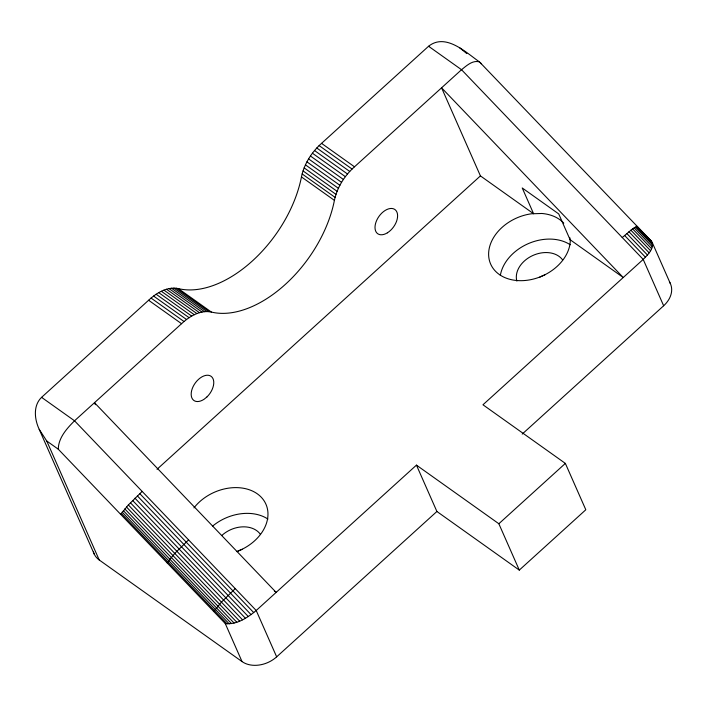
<?xml version="1.0" encoding="UTF-8"?>
<svg xmlns="http://www.w3.org/2000/svg" width="707" height="707" viewBox="0 0 707 707"><rect width="100%" height="100%" fill="white"/><g stroke="black" fill="none" stroke-linecap="round" stroke-linejoin="round"><path stroke-width="1.06" d="M39.203 429.335L46.733 440.982L58.283 449.201L225.268 623.556C236.907 624.926 247.653 617.591 256.208 610.495L416.45 465.126L436.899 511.479L519.292 570.107L585.811 509.765L565.361 463.403L482.961 404.784L643.202 259.407C647.603 254.918 655.46 247.75 651.235 240.999L479.452 61.88C466.258 52.786 445.772 32.549 428.575 46.264L321.544 143.362C311.637 152.12 304.187 163.918 301.456 176.927A103.452 62.746 -54.6 0 1 178.358 288.597C167.197 286.335 156.468 292.945 148.611 300.254L41.58 397.352C32.929 405.65 34.51 419.392 39.203 429.335L94.287 554.235M58.283 449.201C58.389 437.801 66.909 428.433 74.535 420.798L181.566 323.7C189.432 316.4 200.152 309.781 211.322 312.043A103.452 62.746 -54.6 0 0 334.411 200.373C337.142 187.364 344.601 175.566 354.507 166.808L461.53 69.71C466.461 65.786 472.621 59.892 479.452 61.88M120.667 514.342L128.356 504.948L142.169 491.418M167.082 562.807L174.77 553.413L188.583 539.883M213.744 611.528L221.432 602.143L235.245 588.604M157.025 469.289L480.424 175.902L441.575 87.818L623.247 277.515L570.081 239.682L558.724 213.929L522.234 187.974L533.591 213.726L480.424 175.902M93.404 551.902A25.434 19.018 -23.8 0 0 99.21 559.971L242.033 661.584A25.434 19.018 -23.8 0 0 276.658 656.856L436.899 511.479M522.217 434.08L663.652 305.769A25.434 19.018 -23.8 0 0 669.423 281.872M519.292 570.107L498.85 523.746L565.361 463.403M622.24 237.525L632.588 228.838L637.272 226.417M428.575 46.264L461.53 69.71L643.202 259.407L663.652 305.769M321.544 143.362L354.507 166.808M319.113 145.589L352.068 169.044M316.771 147.993L349.726 171.439M314.527 150.538L347.49 173.993M312.414 153.216L345.37 176.67M310.426 156.008L343.39 179.463M308.597 158.898L341.561 182.344M306.935 161.85L339.899 185.296M305.451 164.855L338.406 188.301M304.143 167.886L337.106 191.332M303.038 170.917L336.002 194.372M302.145 173.94L335.1 197.394M301.456 176.927L334.411 200.373M178.358 288.597L211.322 312.043M176.184 288.209L209.148 311.663M173.895 288.085L206.859 311.531M171.509 288.209L204.473 311.663M169.044 288.597L201.999 312.052M416.45 465.126L498.85 523.746M166.516 289.243L199.471 312.688M163.936 290.135L196.9 313.581M161.337 291.266L194.301 314.721M158.73 292.636L191.694 316.091M156.132 294.236L189.096 317.682M153.569 296.047L186.533 319.493M151.059 298.054L184.014 321.508M148.611 300.254L181.566 323.7M41.58 397.352L74.535 420.798L256.208 610.495L276.658 656.856M274.396 591.132L276.163 592.395L94.491 402.698L95.374 404.696M651.235 240.999L637.307 226.832M459.709 47.837L466.814 53.582M636.927 226.311L652.057 242.112L670.236 283.33M636.273 226.505L652.508 243.464M635.319 227L652.588 245.029M634.082 227.778L652.278 246.778M632.588 228.838L651.598 248.687M630.865 230.164L650.555 250.729M628.93 231.719L649.167 252.85M626.817 233.487L647.462 255.033M624.581 235.431L645.464 257.233M139.774 493.619L253.733 612.616M137.361 495.899L251.082 614.639M134.966 498.205L248.29 616.539M132.651 500.512L245.426 618.272M130.433 502.774L242.519 619.809M128.356 504.948L239.629 621.135M126.465 507.007L236.81 622.222M124.777 508.899L234.097 623.053M123.336 510.613L231.543 623.609M122.152 512.107L229.201 623.874M121.259 513.353L227.088 623.866M480.451 62.667L481.158 63.78M225.268 623.556L242.033 661.584M46.733 440.982L99.21 559.971M569.877 237.782L570.266 241.423A42.393 31.7 -23.8 0 1 527.51 280.219A42.393 31.7 -23.8 0 1 488.661 252.576A42.393 31.7 -23.8 0 1 531.425 213.788L541.916 213.479A42.393 31.7 -23.8 0 1 563.771 223.129M237.163 551.593A25.434 19.018 -23.8 0 1 242.368 549.268M539.6 277.259A25.434 19.018 -23.8 0 1 544.805 274.943M516.852 281.068A25.434 19.018 -23.8 0 1 532.636 255.581A25.434 19.018 -23.8 0 1 562.657 259.964M222.007 535.314A25.434 19.018 -23.8 0 1 260.273 534.183M193.965 507.882A42.393 31.7 -23.8 0 1 261.016 496.977A42.393 31.7 -23.8 0 1 236.73 551.584M212.63 526.096A42.393 31.7 -23.8 0 1 267.918 519.062M500.344 275.43A42.393 31.7 -23.8 0 1 528.147 243.703A42.393 31.7 -23.8 0 1 570.249 244.772M207.036 396.857L204.208 399.172A14.838 8.997 -54.6 0 1 191.624 390.679A14.838 8.997 -54.6 0 1 209.926 375.673A14.838 8.997 -54.6 0 1 207.036 396.857M387.401 232.815A14.838 8.997 -54.6 0 0 395.496 210.014A14.838 8.997 -54.6 0 0 376.009 222.042A14.838 8.997 -54.6 0 0 387.401 232.815"/></g></svg>
